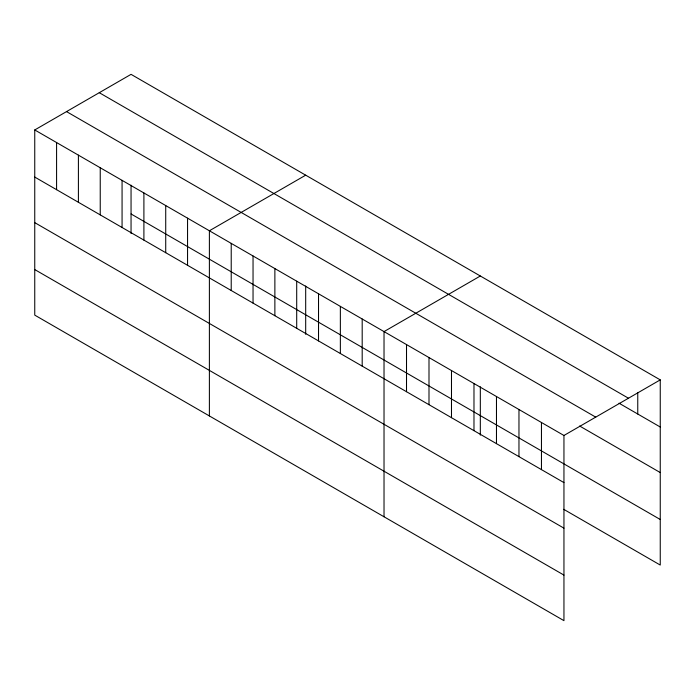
<?xml version="1.0" encoding="UTF-8"?>
<svg xmlns="http://www.w3.org/2000/svg" width="695" height="695" viewBox="0 0 695 695"><rect width="100%" height="100%" fill="white"/><g stroke="black" fill="none" stroke-linecap="round" stroke-linejoin="round"><path stroke-width="1.04" d="M34.75 129.948L563.949 435.478L563.949 620.652L34.75 315.122L34.75 129.948L131.051 74.348L660.25 379.878L660.25 565.052L563.723 509.322M305.687 175.175L209.386 230.775L209.386 415.949M480.323 276.002L384.022 331.602L384.022 516.767M563.949 435.478L660.25 379.878M99.272 92.696L628.471 398.226M619.019 403.196L660.25 427.008M66.529 111.6L595.728 417.13M579.656 426.026L660.25 472.557M131.051 213.964L660.25 519.495M34.75 177.077L563.949 482.608M34.75 222.635L563.949 528.157M34.75 269.564L563.949 575.095M637.758 392.597L637.758 414.02M541.457 422.49L541.457 469.62M518.965 409.511L518.965 456.632M496.473 396.524L496.473 443.653M480.323 386.811L480.323 435.139M473.981 383.536L473.981 430.665M451.489 370.557L451.489 417.678M428.997 357.569L428.997 404.698M406.514 344.581L406.514 391.711M362.191 318.996L362.191 366.126M340.359 306.391L340.359 353.52M318.527 293.794L318.527 340.915M305.687 285.993L305.687 334.312M296.704 281.188L296.704 328.309M274.873 268.583L274.873 315.712M253.041 255.977L253.041 303.107M231.218 243.38L231.218 290.501M187.554 218.169L187.554 265.299M165.723 205.572L165.723 252.693M143.9 192.967L143.9 240.088M131.051 185.165L131.051 233.485M122.068 180.361L122.068 227.491M100.236 167.756L100.236 214.885M78.405 155.159L78.405 202.28M56.582 142.553L56.582 189.683"/></g></svg>
